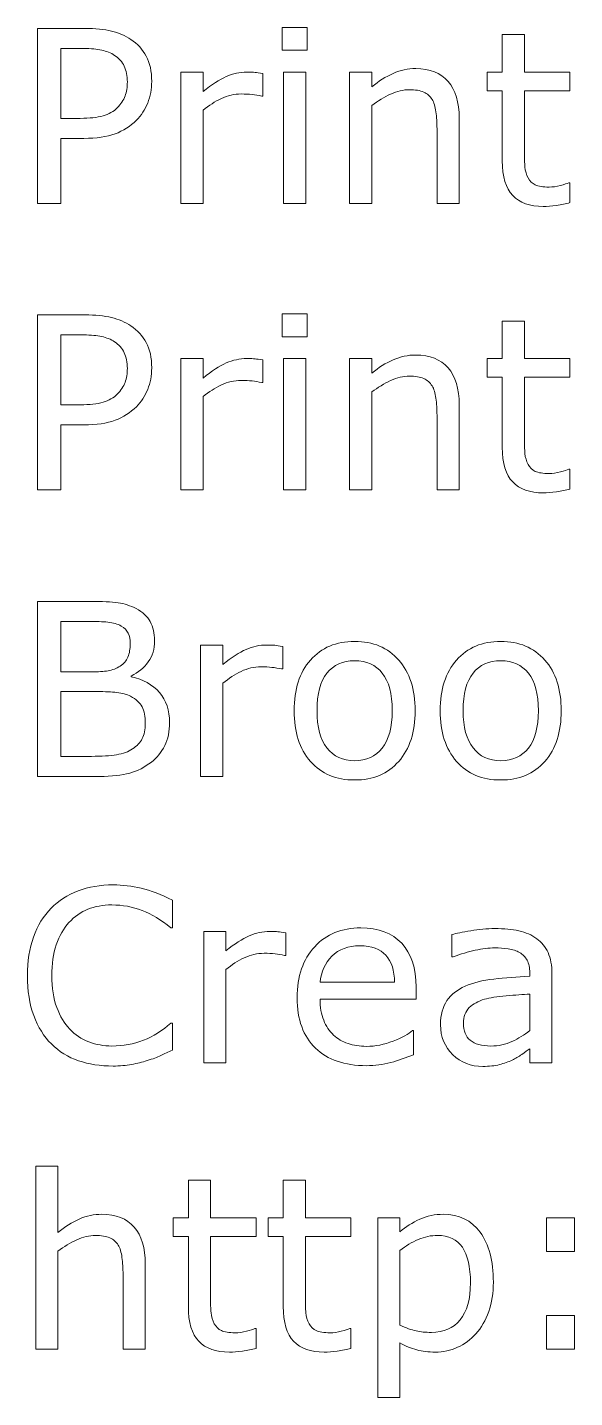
# Model space of a CAD drawing. Header units: inches. Extents: x -26 to 254, y 80 to 251.
# Drawn here: x -25.87 to -9.03, y 208.5 to 250.69 of the extents above; entities that cross this region are included whole.
import ezdxf

# ---------------------------------------------------------------- set-up
doc = ezdxf.new("R2010")
doc.units = ezdxf.units.IN
doc.header["$MEASUREMENT"] = 0
doc.layers.add('LAYER_1_0_0_0', color=7, linetype='Continuous')

# ---------------------------------------------------------------- blocks, each defined once
blk = doc.blocks.new('block 101')
at = {"layer": 'LAYER_1_0_0_0', "color": 7, "lineweight": 5}
for points in [[(-17.262, 249.982), (-18.034, 249.982), (-18.034, 250.687), (-17.262, 250.687), (-17.262, 249.982)], [(-17.306, 245.263), (-17.99, 245.263), (-17.99, 249.309), (-17.306, 249.309), (-17.306, 245.263)], [(-17.262, 241.162), (-18.034, 241.162), (-18.034, 241.868), (-17.262, 241.868), (-17.262, 241.162)], [(-17.306, 236.444), (-17.99, 236.444), (-17.99, 240.49), (-17.306, 240.49), (-17.306, 236.444)], [(-9.033, 212.995), (-9.893, 212.995), (-9.893, 214.031), (-9.033, 214.031), (-9.033, 212.995)], [(-9.033, 209.985), (-9.893, 209.985), (-9.893, 211.022), (-9.033, 211.022), (-9.033, 209.985)]]:
    blk.add_lwpolyline(points, dxfattribs=at)
for points, knots in [([(-22.048, 249.024), (-22.048, 248.785), (-22.089, 248.563), (-22.172, 248.359), (-22.255, 248.155), (-22.371, 247.978), (-22.52, 247.828), (-22.706, 247.642), (-22.924, 247.502), (-23.177, 247.409), (-23.429, 247.316), (-23.748, 247.27), (-24.133, 247.27), (-24.133, 247.27), (-24.848, 247.27), (-24.848, 247.27), (-24.848, 247.27), (-24.848, 245.263), (-24.848, 245.263), (-24.848, 245.263), (-25.564, 245.263), (-25.564, 245.263), (-25.564, 245.263), (-25.564, 250.654), (-25.564, 250.654), (-25.564, 250.654), (-24.106, 250.654), (-24.106, 250.654), (-23.783, 250.654), (-23.51, 250.627), (-23.286, 250.573), (-23.062, 250.518), (-22.863, 250.433), (-22.69, 250.317), (-22.485, 250.18), (-22.327, 250.008), (-22.215, 249.803), (-22.103, 249.597), (-22.048, 249.338), (-22.048, 249.024)], [0, 0, 0, 0, 1, 1, 1, 2, 2, 2, 3, 3, 3, 4, 4, 4, 5, 5, 5, 6, 6, 6, 7, 7, 7, 8, 8, 8, 9, 9, 9, 10, 10, 10, 11, 11, 11, 12, 12, 12, 13, 13, 13, 13]), ([(-9.175, 245.291), (-9.302, 245.257), (-9.442, 245.229), (-9.592, 245.208), (-9.743, 245.186), (-9.877, 245.175), (-9.996, 245.175), (-10.408, 245.175), (-10.721, 245.286), (-10.936, 245.509), (-11.151, 245.732), (-11.258, 246.089), (-11.258, 246.58), (-11.258, 246.58), (-11.258, 248.736), (-11.258, 248.736), (-11.258, 248.736), (-11.721, 248.736), (-11.721, 248.736), (-11.721, 248.736), (-11.721, 249.309), (-11.721, 249.309), (-11.721, 249.309), (-11.258, 249.309), (-11.258, 249.309), (-11.258, 249.309), (-11.258, 250.467), (-11.258, 250.467), (-11.258, 250.467), (-10.575, 250.467), (-10.575, 250.467), (-10.575, 250.467), (-10.575, 249.309), (-10.575, 249.309), (-10.575, 249.309), (-9.175, 249.309), (-9.175, 249.309), (-9.175, 249.309), (-9.175, 248.736), (-9.175, 248.736), (-9.175, 248.736), (-10.575, 248.736), (-10.575, 248.736), (-10.575, 248.736), (-10.575, 246.886), (-10.575, 246.886), (-10.575, 246.673), (-10.57, 246.506), (-10.56, 246.387), (-10.551, 246.267), (-10.517, 246.155), (-10.459, 246.051), (-10.407, 245.953), (-10.334, 245.882), (-10.241, 245.838), (-10.148, 245.793), (-10.007, 245.771), (-9.817, 245.771), (-9.707, 245.771), (-9.591, 245.787), (-9.47, 245.82), (-9.35, 245.853), (-9.264, 245.881), (-9.21, 245.903), (-9.21, 245.903), (-9.175, 245.903), (-9.175, 245.903), (-9.175, 245.903), (-9.175, 245.291), (-9.175, 245.291)], [0, 0, 0, 0, 1, 1, 1, 2, 2, 2, 3, 3, 3, 4, 4, 4, 5, 5, 5, 6, 6, 6, 7, 7, 7, 8, 8, 8, 9, 9, 9, 10, 10, 10, 11, 11, 11, 12, 12, 12, 13, 13, 13, 14, 14, 14, 15, 15, 15, 16, 16, 16, 17, 17, 17, 18, 18, 18, 19, 19, 19, 20, 20, 20, 21, 21, 21, 22, 22, 22, 23, 23, 23, 23]), ([(-22.797, 249.007), (-22.797, 249.193), (-22.83, 249.354), (-22.894, 249.491), (-22.959, 249.629), (-23.057, 249.74), (-23.189, 249.827), (-23.304, 249.902), (-23.436, 249.956), (-23.583, 249.988), (-23.731, 250.021), (-23.917, 250.037), (-24.142, 250.037), (-24.142, 250.037), (-24.848, 250.037), (-24.848, 250.037), (-24.848, 250.037), (-24.848, 247.887), (-24.848, 247.887), (-24.848, 247.887), (-24.247, 247.887), (-24.247, 247.887), (-23.959, 247.887), (-23.725, 247.913), (-23.546, 247.965), (-23.366, 248.016), (-23.219, 248.099), (-23.107, 248.212), (-22.994, 248.328), (-22.914, 248.45), (-22.867, 248.577), (-22.821, 248.705), (-22.797, 248.848), (-22.797, 249.007)], [0, 0, 0, 0, 1, 1, 1, 2, 2, 2, 3, 3, 3, 4, 4, 4, 5, 5, 5, 6, 6, 6, 7, 7, 7, 8, 8, 8, 9, 9, 9, 10, 10, 10, 11, 11, 11, 11]), ([(-12.584, 245.263), (-12.584, 245.263), (-13.267, 245.263), (-13.267, 245.263), (-13.267, 245.263), (-13.267, 247.564), (-13.267, 247.564), (-13.267, 247.75), (-13.278, 247.924), (-13.3, 248.087), (-13.321, 248.25), (-13.361, 248.377), (-13.418, 248.469), (-13.478, 248.57), (-13.564, 248.645), (-13.677, 248.695), (-13.79, 248.744), (-13.936, 248.769), (-14.116, 248.769), (-14.3, 248.769), (-14.494, 248.723), (-14.695, 248.632), (-14.896, 248.54), (-15.089, 248.423), (-15.274, 248.281), (-15.274, 248.281), (-15.274, 245.263), (-15.274, 245.263), (-15.274, 245.263), (-15.957, 245.263), (-15.957, 245.263), (-15.957, 245.263), (-15.957, 249.309), (-15.957, 249.309), (-15.957, 249.309), (-15.274, 249.309), (-15.274, 249.309), (-15.274, 249.309), (-15.274, 248.858), (-15.274, 248.858), (-15.062, 249.034), (-14.843, 249.172), (-14.617, 249.271), (-14.391, 249.37), (-14.16, 249.42), (-13.921, 249.42), (-13.487, 249.42), (-13.155, 249.288), (-12.926, 249.025), (-12.698, 248.762), (-12.584, 248.383), (-12.584, 247.888), (-12.584, 247.888), (-12.584, 245.263), (-12.584, 245.263)], [0, 0, 0, 0, 1, 1, 1, 2, 2, 2, 3, 3, 3, 4, 4, 4, 5, 5, 5, 6, 6, 6, 7, 7, 7, 8, 8, 8, 9, 9, 9, 10, 10, 10, 11, 11, 11, 12, 12, 12, 13, 13, 13, 14, 14, 14, 15, 15, 15, 16, 16, 16, 17, 17, 17, 18, 18, 18, 18]), ([(-18.627, 248.571), (-18.627, 248.571), (-18.663, 248.571), (-18.663, 248.571), (-18.764, 248.594), (-18.863, 248.611), (-18.958, 248.621), (-19.054, 248.632), (-19.166, 248.637), (-19.296, 248.637), (-19.506, 248.637), (-19.708, 248.59), (-19.904, 248.497), (-20.099, 248.404), (-20.287, 248.284), (-20.468, 248.137), (-20.468, 248.137), (-20.468, 245.263), (-20.468, 245.263), (-20.468, 245.263), (-21.152, 245.263), (-21.152, 245.263), (-21.152, 245.263), (-21.152, 249.309), (-21.152, 249.309), (-21.152, 249.309), (-20.468, 249.309), (-20.468, 249.309), (-20.468, 249.309), (-20.468, 248.712), (-20.468, 248.712), (-20.198, 248.929), (-19.96, 249.083), (-19.754, 249.173), (-19.548, 249.264), (-19.338, 249.309), (-19.123, 249.309), (-19.005, 249.309), (-18.919, 249.306), (-18.866, 249.3), (-18.813, 249.294), (-18.733, 249.283), (-18.627, 249.266), (-18.627, 249.266), (-18.627, 248.571), (-18.627, 248.571)], [0, 0, 0, 0, 1, 1, 1, 2, 2, 2, 3, 3, 3, 4, 4, 4, 5, 5, 5, 6, 6, 6, 7, 7, 7, 8, 8, 8, 9, 9, 9, 10, 10, 10, 11, 11, 11, 12, 12, 12, 13, 13, 13, 14, 14, 14, 15, 15, 15, 15]), ([(-22.048, 240.204), (-22.048, 239.965), (-22.089, 239.743), (-22.172, 239.539), (-22.255, 239.335), (-22.371, 239.158), (-22.52, 239.008), (-22.706, 238.822), (-22.924, 238.683), (-23.177, 238.59), (-23.429, 238.497), (-23.748, 238.45), (-24.133, 238.45), (-24.133, 238.45), (-24.848, 238.45), (-24.848, 238.45), (-24.848, 238.45), (-24.848, 236.444), (-24.848, 236.444), (-24.848, 236.444), (-25.564, 236.444), (-25.564, 236.444), (-25.564, 236.444), (-25.564, 241.835), (-25.564, 241.835), (-25.564, 241.835), (-24.106, 241.835), (-24.106, 241.835), (-23.783, 241.835), (-23.51, 241.808), (-23.286, 241.753), (-23.062, 241.699), (-22.863, 241.614), (-22.69, 241.498), (-22.485, 241.36), (-22.327, 241.189), (-22.215, 240.983), (-22.103, 240.778), (-22.048, 240.518), (-22.048, 240.204)], [0, 0, 0, 0, 1, 1, 1, 2, 2, 2, 3, 3, 3, 4, 4, 4, 5, 5, 5, 6, 6, 6, 7, 7, 7, 8, 8, 8, 9, 9, 9, 10, 10, 10, 11, 11, 11, 12, 12, 12, 13, 13, 13, 13]), ([(-9.175, 236.472), (-9.302, 236.438), (-9.442, 236.41), (-9.592, 236.388), (-9.743, 236.366), (-9.877, 236.356), (-9.996, 236.356), (-10.408, 236.356), (-10.721, 236.467), (-10.936, 236.69), (-11.151, 236.912), (-11.258, 237.269), (-11.258, 237.76), (-11.258, 237.76), (-11.258, 239.917), (-11.258, 239.917), (-11.258, 239.917), (-11.721, 239.917), (-11.721, 239.917), (-11.721, 239.917), (-11.721, 240.49), (-11.721, 240.49), (-11.721, 240.49), (-11.258, 240.49), (-11.258, 240.49), (-11.258, 240.49), (-11.258, 241.647), (-11.258, 241.647), (-11.258, 241.647), (-10.575, 241.647), (-10.575, 241.647), (-10.575, 241.647), (-10.575, 240.49), (-10.575, 240.49), (-10.575, 240.49), (-9.175, 240.49), (-9.175, 240.49), (-9.175, 240.49), (-9.175, 239.917), (-9.175, 239.917), (-9.175, 239.917), (-10.575, 239.917), (-10.575, 239.917), (-10.575, 239.917), (-10.575, 238.067), (-10.575, 238.067), (-10.575, 237.853), (-10.57, 237.687), (-10.56, 237.567), (-10.551, 237.447), (-10.517, 237.335), (-10.459, 237.231), (-10.407, 237.134), (-10.334, 237.063), (-10.241, 237.018), (-10.148, 236.973), (-10.007, 236.951), (-9.817, 236.951), (-9.707, 236.951), (-9.591, 236.968), (-9.47, 237.001), (-9.35, 237.034), (-9.264, 237.061), (-9.21, 237.083), (-9.21, 237.083), (-9.175, 237.083), (-9.175, 237.083), (-9.175, 237.083), (-9.175, 236.472), (-9.175, 236.472)], [0, 0, 0, 0, 1, 1, 1, 2, 2, 2, 3, 3, 3, 4, 4, 4, 5, 5, 5, 6, 6, 6, 7, 7, 7, 8, 8, 8, 9, 9, 9, 10, 10, 10, 11, 11, 11, 12, 12, 12, 13, 13, 13, 14, 14, 14, 15, 15, 15, 16, 16, 16, 17, 17, 17, 18, 18, 18, 19, 19, 19, 20, 20, 20, 21, 21, 21, 22, 22, 22, 23, 23, 23, 23]), ([(-22.797, 240.188), (-22.797, 240.373), (-22.83, 240.534), (-22.894, 240.672), (-22.959, 240.809), (-23.057, 240.921), (-23.189, 241.008), (-23.304, 241.083), (-23.436, 241.136), (-23.583, 241.169), (-23.731, 241.201), (-23.917, 241.217), (-24.142, 241.217), (-24.142, 241.217), (-24.848, 241.217), (-24.848, 241.217), (-24.848, 241.217), (-24.848, 239.068), (-24.848, 239.068), (-24.848, 239.068), (-24.247, 239.068), (-24.247, 239.068), (-23.959, 239.068), (-23.725, 239.094), (-23.546, 239.145), (-23.366, 239.197), (-23.219, 239.28), (-23.107, 239.393), (-22.994, 239.508), (-22.914, 239.63), (-22.867, 239.758), (-22.821, 239.885), (-22.797, 240.029), (-22.797, 240.188)], [0, 0, 0, 0, 1, 1, 1, 2, 2, 2, 3, 3, 3, 4, 4, 4, 5, 5, 5, 6, 6, 6, 7, 7, 7, 8, 8, 8, 9, 9, 9, 10, 10, 10, 11, 11, 11, 11]), ([(-18.627, 239.751), (-18.627, 239.751), (-18.663, 239.751), (-18.663, 239.751), (-18.764, 239.774), (-18.863, 239.791), (-18.958, 239.802), (-19.054, 239.812), (-19.166, 239.817), (-19.296, 239.817), (-19.506, 239.817), (-19.708, 239.771), (-19.904, 239.678), (-20.099, 239.585), (-20.287, 239.465), (-20.468, 239.318), (-20.468, 239.318), (-20.468, 236.444), (-20.468, 236.444), (-20.468, 236.444), (-21.152, 236.444), (-21.152, 236.444), (-21.152, 236.444), (-21.152, 240.49), (-21.152, 240.49), (-21.152, 240.49), (-20.468, 240.49), (-20.468, 240.49), (-20.468, 240.49), (-20.468, 239.892), (-20.468, 239.892), (-20.198, 240.11), (-19.96, 240.264), (-19.754, 240.354), (-19.548, 240.445), (-19.338, 240.49), (-19.123, 240.49), (-19.005, 240.49), (-18.919, 240.487), (-18.866, 240.481), (-18.813, 240.475), (-18.733, 240.463), (-18.627, 240.447), (-18.627, 240.447), (-18.627, 239.751), (-18.627, 239.751)], [0, 0, 0, 0, 1, 1, 1, 2, 2, 2, 3, 3, 3, 4, 4, 4, 5, 5, 5, 6, 6, 6, 7, 7, 7, 8, 8, 8, 9, 9, 9, 10, 10, 10, 11, 11, 11, 12, 12, 12, 13, 13, 13, 14, 14, 14, 15, 15, 15, 15]), ([(-12.584, 236.444), (-12.584, 236.444), (-13.267, 236.444), (-13.267, 236.444), (-13.267, 236.444), (-13.267, 238.745), (-13.267, 238.745), (-13.267, 238.931), (-13.278, 239.105), (-13.3, 239.268), (-13.321, 239.431), (-13.361, 239.558), (-13.418, 239.65), (-13.478, 239.751), (-13.564, 239.826), (-13.677, 239.876), (-13.79, 239.925), (-13.936, 239.95), (-14.116, 239.95), (-14.3, 239.95), (-14.494, 239.904), (-14.695, 239.812), (-14.896, 239.721), (-15.089, 239.603), (-15.274, 239.462), (-15.274, 239.462), (-15.274, 236.444), (-15.274, 236.444), (-15.274, 236.444), (-15.957, 236.444), (-15.957, 236.444), (-15.957, 236.444), (-15.957, 240.49), (-15.957, 240.49), (-15.957, 240.49), (-15.274, 240.49), (-15.274, 240.49), (-15.274, 240.49), (-15.274, 240.039), (-15.274, 240.039), (-15.062, 240.215), (-14.843, 240.352), (-14.617, 240.452), (-14.391, 240.551), (-14.16, 240.6), (-13.921, 240.6), (-13.487, 240.6), (-13.155, 240.469), (-12.926, 240.206), (-12.698, 239.942), (-12.584, 239.563), (-12.584, 239.069), (-12.584, 239.069), (-12.584, 236.444), (-12.584, 236.444)], [0, 0, 0, 0, 1, 1, 1, 2, 2, 2, 3, 3, 3, 4, 4, 4, 5, 5, 5, 6, 6, 6, 7, 7, 7, 8, 8, 8, 9, 9, 9, 10, 10, 10, 11, 11, 11, 12, 12, 12, 13, 13, 13, 14, 14, 14, 15, 15, 15, 16, 16, 16, 17, 17, 17, 18, 18, 18, 18]), ([(-21.496, 229.281), (-21.496, 229.013), (-21.547, 228.777), (-21.648, 228.572), (-21.75, 228.367), (-21.886, 228.198), (-22.058, 228.066), (-22.26, 227.907), (-22.483, 227.793), (-22.726, 227.726), (-22.969, 227.658), (-23.277, 227.624), (-23.652, 227.624), (-23.652, 227.624), (-25.564, 227.624), (-25.564, 227.624), (-25.564, 227.624), (-25.564, 233.015), (-25.564, 233.015), (-25.564, 233.015), (-23.968, 233.015), (-23.968, 233.015), (-23.574, 233.015), (-23.28, 233.001), (-23.085, 232.972), (-22.89, 232.943), (-22.702, 232.882), (-22.524, 232.79), (-22.326, 232.686), (-22.183, 232.553), (-22.093, 232.39), (-22.004, 232.227), (-21.959, 232.032), (-21.959, 231.804), (-21.959, 231.548), (-22.024, 231.33), (-22.154, 231.15), (-22.285, 230.97), (-22.459, 230.825), (-22.676, 230.716), (-22.676, 230.716), (-22.676, 230.688), (-22.676, 230.688), (-22.31, 230.613), (-22.022, 230.453), (-21.812, 230.208), (-21.601, 229.963), (-21.496, 229.654), (-21.496, 229.281)], [0, 0, 0, 0, 1, 1, 1, 2, 2, 2, 3, 3, 3, 4, 4, 4, 5, 5, 5, 6, 6, 6, 7, 7, 7, 8, 8, 8, 9, 9, 9, 10, 10, 10, 11, 11, 11, 12, 12, 12, 13, 13, 13, 14, 14, 14, 15, 15, 15, 16, 16, 16, 16]), ([(-22.709, 231.708), (-22.709, 231.838), (-22.73, 231.947), (-22.774, 232.037), (-22.817, 232.126), (-22.887, 232.198), (-22.983, 232.254), (-23.097, 232.318), (-23.234, 232.359), (-23.395, 232.374), (-23.557, 232.39), (-23.756, 232.398), (-23.995, 232.398), (-23.995, 232.398), (-24.848, 232.398), (-24.848, 232.398), (-24.848, 232.398), (-24.848, 230.844), (-24.848, 230.844), (-24.848, 230.844), (-23.922, 230.844), (-23.922, 230.844), (-23.698, 230.844), (-23.521, 230.855), (-23.388, 230.878), (-23.255, 230.901), (-23.133, 230.948), (-23.02, 231.021), (-22.906, 231.093), (-22.826, 231.186), (-22.779, 231.301), (-22.732, 231.415), (-22.709, 231.551), (-22.709, 231.708)], [0, 0, 0, 0, 1, 1, 1, 2, 2, 2, 3, 3, 3, 4, 4, 4, 5, 5, 5, 6, 6, 6, 7, 7, 7, 8, 8, 8, 9, 9, 9, 10, 10, 10, 11, 11, 11, 11]), ([(-18.016, 230.932), (-18.016, 230.932), (-18.052, 230.932), (-18.052, 230.932), (-18.153, 230.955), (-18.252, 230.972), (-18.347, 230.982), (-18.442, 230.993), (-18.555, 230.998), (-18.685, 230.998), (-18.895, 230.998), (-19.097, 230.951), (-19.293, 230.858), (-19.488, 230.765), (-19.676, 230.645), (-19.857, 230.498), (-19.857, 230.498), (-19.857, 227.624), (-19.857, 227.624), (-19.857, 227.624), (-20.541, 227.624), (-20.541, 227.624), (-20.541, 227.624), (-20.541, 231.67), (-20.541, 231.67), (-20.541, 231.67), (-19.857, 231.67), (-19.857, 231.67), (-19.857, 231.67), (-19.857, 231.073), (-19.857, 231.073), (-19.587, 231.29), (-19.349, 231.444), (-19.143, 231.534), (-18.937, 231.625), (-18.726, 231.67), (-18.512, 231.67), (-18.393, 231.67), (-18.308, 231.667), (-18.255, 231.661), (-18.201, 231.655), (-18.122, 231.644), (-18.016, 231.627), (-18.016, 231.627), (-18.016, 230.932), (-18.016, 230.932)], [0, 0, 0, 0, 1, 1, 1, 2, 2, 2, 3, 3, 3, 4, 4, 4, 5, 5, 5, 6, 6, 6, 7, 7, 7, 8, 8, 8, 9, 9, 9, 10, 10, 10, 11, 11, 11, 12, 12, 12, 13, 13, 13, 14, 14, 14, 15, 15, 15, 15]), ([(-13.939, 229.646), (-13.939, 228.987), (-14.108, 228.467), (-14.446, 228.086), (-14.783, 227.705), (-15.235, 227.514), (-15.801, 227.514), (-16.371, 227.514), (-16.826, 227.705), (-17.161, 228.086), (-17.497, 228.467), (-17.665, 228.987), (-17.665, 229.646), (-17.665, 230.304), (-17.497, 230.825), (-17.161, 231.207), (-16.826, 231.589), (-16.371, 231.781), (-15.801, 231.781), (-15.235, 231.781), (-14.783, 231.589), (-14.446, 231.207), (-14.108, 230.825), (-13.939, 230.304), (-13.939, 229.646)], [0, 0, 0, 0, 1, 1, 1, 2, 2, 2, 3, 3, 3, 4, 4, 4, 5, 5, 5, 6, 6, 6, 7, 7, 7, 8, 8, 8, 8]), ([(-9.443, 229.646), (-9.443, 228.987), (-9.611, 228.467), (-9.949, 228.086), (-10.286, 227.705), (-10.738, 227.514), (-11.304, 227.514), (-11.876, 227.514), (-12.329, 227.705), (-12.665, 228.086), (-13.001, 228.467), (-13.169, 228.987), (-13.169, 229.646), (-13.169, 230.304), (-13.001, 230.825), (-12.665, 231.207), (-12.329, 231.589), (-11.876, 231.781), (-11.304, 231.781), (-10.738, 231.781), (-10.286, 231.589), (-9.949, 231.207), (-9.611, 230.825), (-9.443, 230.304), (-9.443, 229.646)], [0, 0, 0, 0, 1, 1, 1, 2, 2, 2, 3, 3, 3, 4, 4, 4, 5, 5, 5, 6, 6, 6, 7, 7, 7, 8, 8, 8, 8]), ([(-14.645, 229.646), (-14.645, 230.166), (-14.747, 230.553), (-14.951, 230.806), (-15.155, 231.059), (-15.439, 231.185), (-15.801, 231.185), (-16.168, 231.185), (-16.453, 231.059), (-16.656, 230.806), (-16.859, 230.553), (-16.96, 230.166), (-16.96, 229.646), (-16.96, 229.142), (-16.858, 228.76), (-16.654, 228.5), (-16.45, 228.24), (-16.165, 228.109), (-15.801, 228.109), (-15.441, 228.109), (-15.158, 228.238), (-14.953, 228.497), (-14.747, 228.754), (-14.645, 229.137), (-14.645, 229.646)], [0, 0, 0, 0, 1, 1, 1, 2, 2, 2, 3, 3, 3, 4, 4, 4, 5, 5, 5, 6, 6, 6, 7, 7, 7, 8, 8, 8, 8]), ([(-10.148, 229.646), (-10.148, 230.166), (-10.251, 230.553), (-10.455, 230.806), (-10.659, 231.059), (-10.942, 231.185), (-11.304, 231.185), (-11.672, 231.185), (-11.957, 231.059), (-12.159, 230.806), (-12.362, 230.553), (-12.463, 230.166), (-12.463, 229.646), (-12.463, 229.142), (-12.361, 228.76), (-12.157, 228.5), (-11.953, 228.24), (-11.669, 228.109), (-11.304, 228.109), (-10.944, 228.109), (-10.662, 228.238), (-10.456, 228.497), (-10.251, 228.754), (-10.148, 229.137), (-10.148, 229.646)], [0, 0, 0, 0, 1, 1, 1, 2, 2, 2, 3, 3, 3, 4, 4, 4, 5, 5, 5, 6, 6, 6, 7, 7, 7, 8, 8, 8, 8]), ([(-22.246, 229.254), (-22.246, 229.47), (-22.278, 229.642), (-22.343, 229.769), (-22.409, 229.896), (-22.527, 230.004), (-22.698, 230.093), (-22.814, 230.153), (-22.954, 230.192), (-23.12, 230.21), (-23.285, 230.228), (-23.486, 230.237), (-23.722, 230.237), (-23.722, 230.237), (-24.848, 230.237), (-24.848, 230.237), (-24.848, 230.237), (-24.848, 228.242), (-24.848, 228.242), (-24.848, 228.242), (-23.9, 228.242), (-23.9, 228.242), (-23.586, 228.242), (-23.329, 228.258), (-23.129, 228.291), (-22.929, 228.323), (-22.764, 228.382), (-22.637, 228.469), (-22.502, 228.563), (-22.402, 228.67), (-22.34, 228.789), (-22.277, 228.909), (-22.246, 229.064), (-22.246, 229.254)], [0, 0, 0, 0, 1, 1, 1, 2, 2, 2, 3, 3, 3, 4, 4, 4, 5, 5, 5, 6, 6, 6, 7, 7, 7, 8, 8, 8, 9, 9, 9, 10, 10, 10, 11, 11, 11, 11]), ([(-21.408, 219.193), (-21.54, 219.135), (-21.66, 219.081), (-21.768, 219.03), (-21.875, 218.98), (-22.015, 218.927), (-22.189, 218.872), (-22.336, 218.826), (-22.495, 218.787), (-22.668, 218.755), (-22.84, 218.722), (-23.03, 218.706), (-23.238, 218.706), (-23.627, 218.706), (-23.982, 218.761), (-24.302, 218.87), (-24.621, 218.98), (-24.899, 219.151), (-25.135, 219.386), (-25.367, 219.615), (-25.547, 219.905), (-25.677, 220.259), (-25.808, 220.612), (-25.873, 221.022), (-25.873, 221.49), (-25.873, 221.933), (-25.81, 222.329), (-25.685, 222.679), (-25.56, 223.029), (-25.379, 223.323), (-25.143, 223.565), (-24.914, 223.798), (-24.637, 223.977), (-24.313, 224.1), (-23.989, 224.223), (-23.629, 224.284), (-23.233, 224.284), (-22.945, 224.284), (-22.656, 224.25), (-22.368, 224.179), (-22.08, 224.11), (-21.76, 223.986), (-21.408, 223.811), (-21.408, 223.811), (-21.408, 222.961), (-21.408, 222.961), (-21.408, 222.961), (-21.462, 222.961), (-21.462, 222.961), (-21.758, 223.207), (-22.052, 223.386), (-22.343, 223.499), (-22.635, 223.611), (-22.946, 223.667), (-23.278, 223.667), (-23.55, 223.667), (-23.795, 223.623), (-24.013, 223.535), (-24.231, 223.448), (-24.425, 223.31), (-24.596, 223.125), (-24.762, 222.945), (-24.891, 222.716), (-24.984, 222.441), (-25.077, 222.165), (-25.123, 221.847), (-25.123, 221.486), (-25.123, 221.108), (-25.072, 220.783), (-24.97, 220.511), (-24.867, 220.239), (-24.735, 220.018), (-24.574, 219.847), (-24.406, 219.669), (-24.209, 219.537), (-23.984, 219.451), (-23.759, 219.366), (-23.521, 219.323), (-23.271, 219.323), (-22.927, 219.323), (-22.604, 219.382), (-22.303, 219.499), (-22.003, 219.617), (-21.721, 219.794), (-21.458, 220.029), (-21.458, 220.029), (-21.408, 220.029), (-21.408, 220.029), (-21.408, 220.029), (-21.408, 219.193), (-21.408, 219.193)], [0, 0, 0, 0, 1, 1, 1, 2, 2, 2, 3, 3, 3, 4, 4, 4, 5, 5, 5, 6, 6, 6, 7, 7, 7, 8, 8, 8, 9, 9, 9, 10, 10, 10, 11, 11, 11, 12, 12, 12, 13, 13, 13, 14, 14, 14, 15, 15, 15, 16, 16, 16, 17, 17, 17, 18, 18, 18, 19, 19, 19, 20, 20, 20, 21, 21, 21, 22, 22, 22, 23, 23, 23, 24, 24, 24, 25, 25, 25, 26, 26, 26, 27, 27, 27, 28, 28, 28, 29, 29, 29, 30, 30, 30, 30]), ([(-17.922, 222.112), (-17.922, 222.112), (-17.958, 222.112), (-17.958, 222.112), (-18.06, 222.136), (-18.157, 222.152), (-18.253, 222.163), (-18.348, 222.174), (-18.461, 222.178), (-18.591, 222.178), (-18.801, 222.178), (-19.003, 222.132), (-19.198, 222.039), (-19.394, 221.946), (-19.582, 221.826), (-19.763, 221.679), (-19.763, 221.679), (-19.763, 218.805), (-19.763, 218.805), (-19.763, 218.805), (-20.446, 218.805), (-20.446, 218.805), (-20.446, 218.805), (-20.446, 222.851), (-20.446, 222.851), (-20.446, 222.851), (-19.763, 222.851), (-19.763, 222.851), (-19.763, 222.851), (-19.763, 222.253), (-19.763, 222.253), (-19.493, 222.47), (-19.255, 222.625), (-19.048, 222.715), (-18.842, 222.806), (-18.632, 222.851), (-18.417, 222.851), (-18.299, 222.851), (-18.214, 222.848), (-18.161, 222.842), (-18.108, 222.836), (-18.028, 222.825), (-17.922, 222.808), (-17.922, 222.808), (-17.922, 222.112), (-17.922, 222.112)], [0, 0, 0, 0, 1, 1, 1, 2, 2, 2, 3, 3, 3, 4, 4, 4, 5, 5, 5, 6, 6, 6, 7, 7, 7, 8, 8, 8, 9, 9, 9, 10, 10, 10, 11, 11, 11, 12, 12, 12, 13, 13, 13, 14, 14, 14, 15, 15, 15, 15]), ([(-13.912, 220.767), (-13.912, 220.767), (-16.866, 220.767), (-16.866, 220.767), (-16.866, 220.518), (-16.829, 220.301), (-16.755, 220.116), (-16.68, 219.931), (-16.579, 219.779), (-16.449, 219.661), (-16.325, 219.544), (-16.177, 219.457), (-16.006, 219.4), (-15.835, 219.341), (-15.646, 219.312), (-15.44, 219.312), (-15.167, 219.312), (-14.892, 219.366), (-14.615, 219.476), (-14.339, 219.585), (-14.142, 219.692), (-14.025, 219.797), (-14.025, 219.797), (-13.989, 219.797), (-13.989, 219.797), (-13.989, 219.797), (-13.989, 219.056), (-13.989, 219.056), (-14.218, 218.96), (-14.451, 218.879), (-14.69, 218.815), (-14.928, 218.75), (-15.178, 218.717), (-15.441, 218.717), (-16.11, 218.717), (-16.633, 218.898), (-17.008, 219.261), (-17.384, 219.623), (-17.572, 220.139), (-17.572, 220.807), (-17.572, 221.467), (-17.392, 221.991), (-17.032, 222.38), (-16.673, 222.767), (-16.198, 222.961), (-15.611, 222.961), (-15.068, 222.961), (-14.648, 222.803), (-14.353, 222.486), (-14.059, 222.169), (-13.912, 221.719), (-13.912, 221.135), (-13.912, 221.135), (-13.912, 220.767), (-13.912, 220.767)], [0, 0, 0, 0, 1, 1, 1, 2, 2, 2, 3, 3, 3, 4, 4, 4, 5, 5, 5, 6, 6, 6, 7, 7, 7, 8, 8, 8, 9, 9, 9, 10, 10, 10, 11, 11, 11, 12, 12, 12, 13, 13, 13, 14, 14, 14, 15, 15, 15, 16, 16, 16, 17, 17, 17, 18, 18, 18, 18]), ([(-9.73, 218.805), (-9.73, 218.805), (-10.413, 218.805), (-10.413, 218.805), (-10.413, 218.805), (-10.413, 219.237), (-10.413, 219.237), (-10.473, 219.196), (-10.555, 219.138), (-10.657, 219.065), (-10.759, 218.992), (-10.857, 218.933), (-10.954, 218.89), (-11.067, 218.835), (-11.196, 218.788), (-11.343, 218.751), (-11.489, 218.714), (-11.661, 218.695), (-11.858, 218.695), (-12.221, 218.695), (-12.528, 218.815), (-12.78, 219.056), (-13.032, 219.297), (-13.159, 219.604), (-13.159, 219.978), (-13.159, 220.284), (-13.093, 220.531), (-12.962, 220.72), (-12.831, 220.909), (-12.645, 221.057), (-12.402, 221.166), (-12.157, 221.274), (-11.862, 221.347), (-11.519, 221.386), (-11.176, 221.425), (-10.807, 221.453), (-10.413, 221.473), (-10.413, 221.473), (-10.413, 221.578), (-10.413, 221.578), (-10.413, 221.733), (-10.44, 221.861), (-10.495, 221.963), (-10.549, 222.065), (-10.626, 222.145), (-10.727, 222.202), (-10.823, 222.258), (-10.939, 222.295), (-11.074, 222.315), (-11.208, 222.334), (-11.349, 222.344), (-11.496, 222.344), (-11.674, 222.344), (-11.872, 222.32), (-12.091, 222.273), (-12.31, 222.226), (-12.536, 222.158), (-12.769, 222.068), (-12.769, 222.068), (-12.806, 222.068), (-12.806, 222.068), (-12.806, 222.068), (-12.806, 222.756), (-12.806, 222.756), (-12.673, 222.792), (-12.481, 222.832), (-12.23, 222.874), (-11.98, 222.918), (-11.732, 222.939), (-11.488, 222.939), (-11.204, 222.939), (-10.956, 222.916), (-10.745, 222.869), (-10.533, 222.822), (-10.351, 222.742), (-10.196, 222.628), (-10.045, 222.517), (-9.928, 222.374), (-9.849, 222.198), (-9.769, 222.023), (-9.73, 221.804), (-9.73, 221.544), (-9.73, 221.544), (-9.73, 218.805), (-9.73, 218.805)], [0, 0, 0, 0, 1, 1, 1, 2, 2, 2, 3, 3, 3, 4, 4, 4, 5, 5, 5, 6, 6, 6, 7, 7, 7, 8, 8, 8, 9, 9, 9, 10, 10, 10, 11, 11, 11, 12, 12, 12, 13, 13, 13, 14, 14, 14, 15, 15, 15, 16, 16, 16, 17, 17, 17, 18, 18, 18, 19, 19, 19, 20, 20, 20, 21, 21, 21, 22, 22, 22, 23, 23, 23, 24, 24, 24, 25, 25, 25, 26, 26, 26, 27, 27, 27, 28, 28, 28, 28]), ([(-14.573, 221.285), (-14.575, 221.644), (-14.664, 221.921), (-14.84, 222.116), (-15.015, 222.312), (-15.282, 222.41), (-15.64, 222.41), (-16.001, 222.41), (-16.289, 222.302), (-16.502, 222.087), (-16.716, 221.872), (-16.837, 221.605), (-16.866, 221.285), (-16.866, 221.285), (-14.573, 221.285), (-14.573, 221.285)], [0, 0, 0, 0, 1, 1, 1, 2, 2, 2, 3, 3, 3, 4, 4, 4, 5, 5, 5, 5]), ([(-10.413, 219.797), (-10.413, 219.797), (-10.413, 220.922), (-10.413, 220.922), (-10.62, 220.91), (-10.861, 220.892), (-11.14, 220.868), (-11.419, 220.844), (-11.64, 220.809), (-11.803, 220.762), (-11.997, 220.707), (-12.153, 220.621), (-12.273, 220.504), (-12.393, 220.387), (-12.453, 220.226), (-12.453, 220.021), (-12.453, 219.79), (-12.383, 219.616), (-12.244, 219.499), (-12.106, 219.382), (-11.894, 219.323), (-11.609, 219.323), (-11.372, 219.323), (-11.156, 219.37), (-10.959, 219.462), (-10.763, 219.555), (-10.581, 219.667), (-10.413, 219.797)], [0, 0, 0, 0, 1, 1, 1, 2, 2, 2, 3, 3, 3, 4, 4, 4, 5, 5, 5, 6, 6, 6, 7, 7, 7, 8, 8, 8, 9, 9, 9, 9]), ([(-22.246, 209.985), (-22.246, 209.985), (-22.93, 209.985), (-22.93, 209.985), (-22.93, 209.985), (-22.93, 212.287), (-22.93, 212.287), (-22.93, 212.472), (-22.94, 212.646), (-22.962, 212.81), (-22.983, 212.972), (-23.023, 213.1), (-23.08, 213.191), (-23.14, 213.293), (-23.226, 213.368), (-23.339, 213.417), (-23.452, 213.466), (-23.598, 213.491), (-23.778, 213.491), (-23.962, 213.491), (-24.155, 213.446), (-24.357, 213.354), (-24.558, 213.262), (-24.751, 213.145), (-24.936, 213.003), (-24.936, 213.003), (-24.936, 209.985), (-24.936, 209.985), (-24.936, 209.985), (-25.619, 209.985), (-25.619, 209.985), (-25.619, 209.985), (-25.619, 215.619), (-25.619, 215.619), (-25.619, 215.619), (-24.936, 215.619), (-24.936, 215.619), (-24.936, 215.619), (-24.936, 213.581), (-24.936, 213.581), (-24.724, 213.756), (-24.505, 213.894), (-24.279, 213.993), (-24.053, 214.092), (-23.822, 214.142), (-23.583, 214.142), (-23.149, 214.142), (-22.817, 214.01), (-22.588, 213.748), (-22.36, 213.484), (-22.246, 213.105), (-22.246, 212.611), (-22.246, 212.611), (-22.246, 209.985), (-22.246, 209.985)], [0, 0, 0, 0, 1, 1, 1, 2, 2, 2, 3, 3, 3, 4, 4, 4, 5, 5, 5, 6, 6, 6, 7, 7, 7, 8, 8, 8, 9, 9, 9, 10, 10, 10, 11, 11, 11, 12, 12, 12, 13, 13, 13, 14, 14, 14, 15, 15, 15, 16, 16, 16, 17, 17, 17, 18, 18, 18, 18]), ([(-18.837, 210.013), (-18.964, 209.979), (-19.103, 209.952), (-19.254, 209.93), (-19.405, 209.908), (-19.54, 209.897), (-19.657, 209.897), (-20.07, 209.897), (-20.384, 210.009), (-20.598, 210.231), (-20.813, 210.454), (-20.92, 210.811), (-20.92, 211.302), (-20.92, 211.302), (-20.92, 213.458), (-20.92, 213.458), (-20.92, 213.458), (-21.383, 213.458), (-21.383, 213.458), (-21.383, 213.458), (-21.383, 214.031), (-21.383, 214.031), (-21.383, 214.031), (-20.92, 214.031), (-20.92, 214.031), (-20.92, 214.031), (-20.92, 215.189), (-20.92, 215.189), (-20.92, 215.189), (-20.237, 215.189), (-20.237, 215.189), (-20.237, 215.189), (-20.237, 214.031), (-20.237, 214.031), (-20.237, 214.031), (-18.837, 214.031), (-18.837, 214.031), (-18.837, 214.031), (-18.837, 213.458), (-18.837, 213.458), (-18.837, 213.458), (-20.237, 213.458), (-20.237, 213.458), (-20.237, 213.458), (-20.237, 211.609), (-20.237, 211.609), (-20.237, 211.395), (-20.232, 211.228), (-20.222, 211.109), (-20.213, 210.989), (-20.179, 210.877), (-20.121, 210.773), (-20.068, 210.676), (-19.996, 210.605), (-19.903, 210.56), (-19.81, 210.515), (-19.669, 210.493), (-19.479, 210.493), (-19.368, 210.493), (-19.253, 210.509), (-19.132, 210.542), (-19.012, 210.575), (-18.926, 210.603), (-18.873, 210.625), (-18.873, 210.625), (-18.837, 210.625), (-18.837, 210.625), (-18.837, 210.625), (-18.837, 210.013), (-18.837, 210.013)], [0, 0, 0, 0, 1, 1, 1, 2, 2, 2, 3, 3, 3, 4, 4, 4, 5, 5, 5, 6, 6, 6, 7, 7, 7, 8, 8, 8, 9, 9, 9, 10, 10, 10, 11, 11, 11, 12, 12, 12, 13, 13, 13, 14, 14, 14, 15, 15, 15, 16, 16, 16, 17, 17, 17, 18, 18, 18, 19, 19, 19, 20, 20, 20, 21, 21, 21, 22, 22, 22, 23, 23, 23, 23]), ([(-15.917, 210.013), (-16.045, 209.979), (-16.185, 209.952), (-16.335, 209.93), (-16.486, 209.908), (-16.62, 209.897), (-16.739, 209.897), (-17.151, 209.897), (-17.464, 210.009), (-17.679, 210.231), (-17.893, 210.454), (-18.001, 210.811), (-18.001, 211.302), (-18.001, 211.302), (-18.001, 213.458), (-18.001, 213.458), (-18.001, 213.458), (-18.464, 213.458), (-18.464, 213.458), (-18.464, 213.458), (-18.464, 214.031), (-18.464, 214.031), (-18.464, 214.031), (-18.001, 214.031), (-18.001, 214.031), (-18.001, 214.031), (-18.001, 215.189), (-18.001, 215.189), (-18.001, 215.189), (-17.317, 215.189), (-17.317, 215.189), (-17.317, 215.189), (-17.317, 214.031), (-17.317, 214.031), (-17.317, 214.031), (-15.917, 214.031), (-15.917, 214.031), (-15.917, 214.031), (-15.917, 213.458), (-15.917, 213.458), (-15.917, 213.458), (-17.317, 213.458), (-17.317, 213.458), (-17.317, 213.458), (-17.317, 211.609), (-17.317, 211.609), (-17.317, 211.395), (-17.313, 211.228), (-17.303, 211.109), (-17.293, 210.989), (-17.26, 210.877), (-17.202, 210.773), (-17.149, 210.676), (-17.076, 210.605), (-16.984, 210.56), (-16.891, 210.515), (-16.75, 210.493), (-16.56, 210.493), (-16.449, 210.493), (-16.334, 210.509), (-16.213, 210.542), (-16.093, 210.575), (-16.006, 210.603), (-15.953, 210.625), (-15.953, 210.625), (-15.917, 210.625), (-15.917, 210.625), (-15.917, 210.625), (-15.917, 210.013), (-15.917, 210.013)], [0, 0, 0, 0, 1, 1, 1, 2, 2, 2, 3, 3, 3, 4, 4, 4, 5, 5, 5, 6, 6, 6, 7, 7, 7, 8, 8, 8, 9, 9, 9, 10, 10, 10, 11, 11, 11, 12, 12, 12, 13, 13, 13, 14, 14, 14, 15, 15, 15, 16, 16, 16, 17, 17, 17, 18, 18, 18, 19, 19, 19, 20, 20, 20, 21, 21, 21, 22, 22, 22, 23, 23, 23, 23]), ([(-11.532, 212.053), (-11.532, 211.723), (-11.579, 211.423), (-11.673, 211.151), (-11.767, 210.878), (-11.9, 210.648), (-12.071, 210.46), (-12.23, 210.281), (-12.418, 210.143), (-12.634, 210.045), (-12.85, 209.947), (-13.079, 209.897), (-13.32, 209.897), (-13.53, 209.897), (-13.72, 209.921), (-13.89, 209.966), (-14.06, 210.012), (-14.233, 210.084), (-14.409, 210.18), (-14.409, 210.18), (-14.409, 208.497), (-14.409, 208.497), (-14.409, 208.497), (-15.093, 208.497), (-15.093, 208.497), (-15.093, 208.497), (-15.093, 214.031), (-15.093, 214.031), (-15.093, 214.031), (-14.409, 214.031), (-14.409, 214.031), (-14.409, 214.031), (-14.409, 213.605), (-14.409, 213.605), (-14.229, 213.757), (-14.025, 213.885), (-13.799, 213.988), (-13.574, 214.091), (-13.333, 214.142), (-13.077, 214.142), (-12.59, 214.142), (-12.21, 213.958), (-11.939, 213.588), (-11.668, 213.22), (-11.532, 212.708), (-11.532, 212.053)], [0, 0, 0, 0, 1, 1, 1, 2, 2, 2, 3, 3, 3, 4, 4, 4, 5, 5, 5, 6, 6, 6, 7, 7, 7, 8, 8, 8, 9, 9, 9, 10, 10, 10, 11, 11, 11, 12, 12, 12, 13, 13, 13, 14, 14, 14, 15, 15, 15, 15]), ([(-12.237, 212.03), (-12.237, 212.52), (-12.321, 212.886), (-12.487, 213.128), (-12.653, 213.37), (-12.908, 213.491), (-13.253, 213.491), (-13.448, 213.491), (-13.644, 213.449), (-13.842, 213.364), (-14.04, 213.28), (-14.229, 213.168), (-14.409, 213.03), (-14.409, 213.03), (-14.409, 210.729), (-14.409, 210.729), (-14.217, 210.642), (-14.051, 210.583), (-13.912, 210.551), (-13.774, 210.519), (-13.617, 210.504), (-13.441, 210.504), (-13.063, 210.504), (-12.767, 210.632), (-12.556, 210.889), (-12.343, 211.146), (-12.237, 211.526), (-12.237, 212.03)], [0, 0, 0, 0, 1, 1, 1, 2, 2, 2, 3, 3, 3, 4, 4, 4, 5, 5, 5, 6, 6, 6, 7, 7, 7, 8, 8, 8, 9, 9, 9, 9])]:
    blk.add_open_spline(points, degree=3, knots=knots, dxfattribs=at)

msp = doc.modelspace()

# ---------------------------------------------------------------- block references
at = {"layer": 'LAYER_1_0_0_0'}
msp.add_blockref('block 101', (0, 0), dxfattribs=at)

doc.saveas('drawing.dxf')
